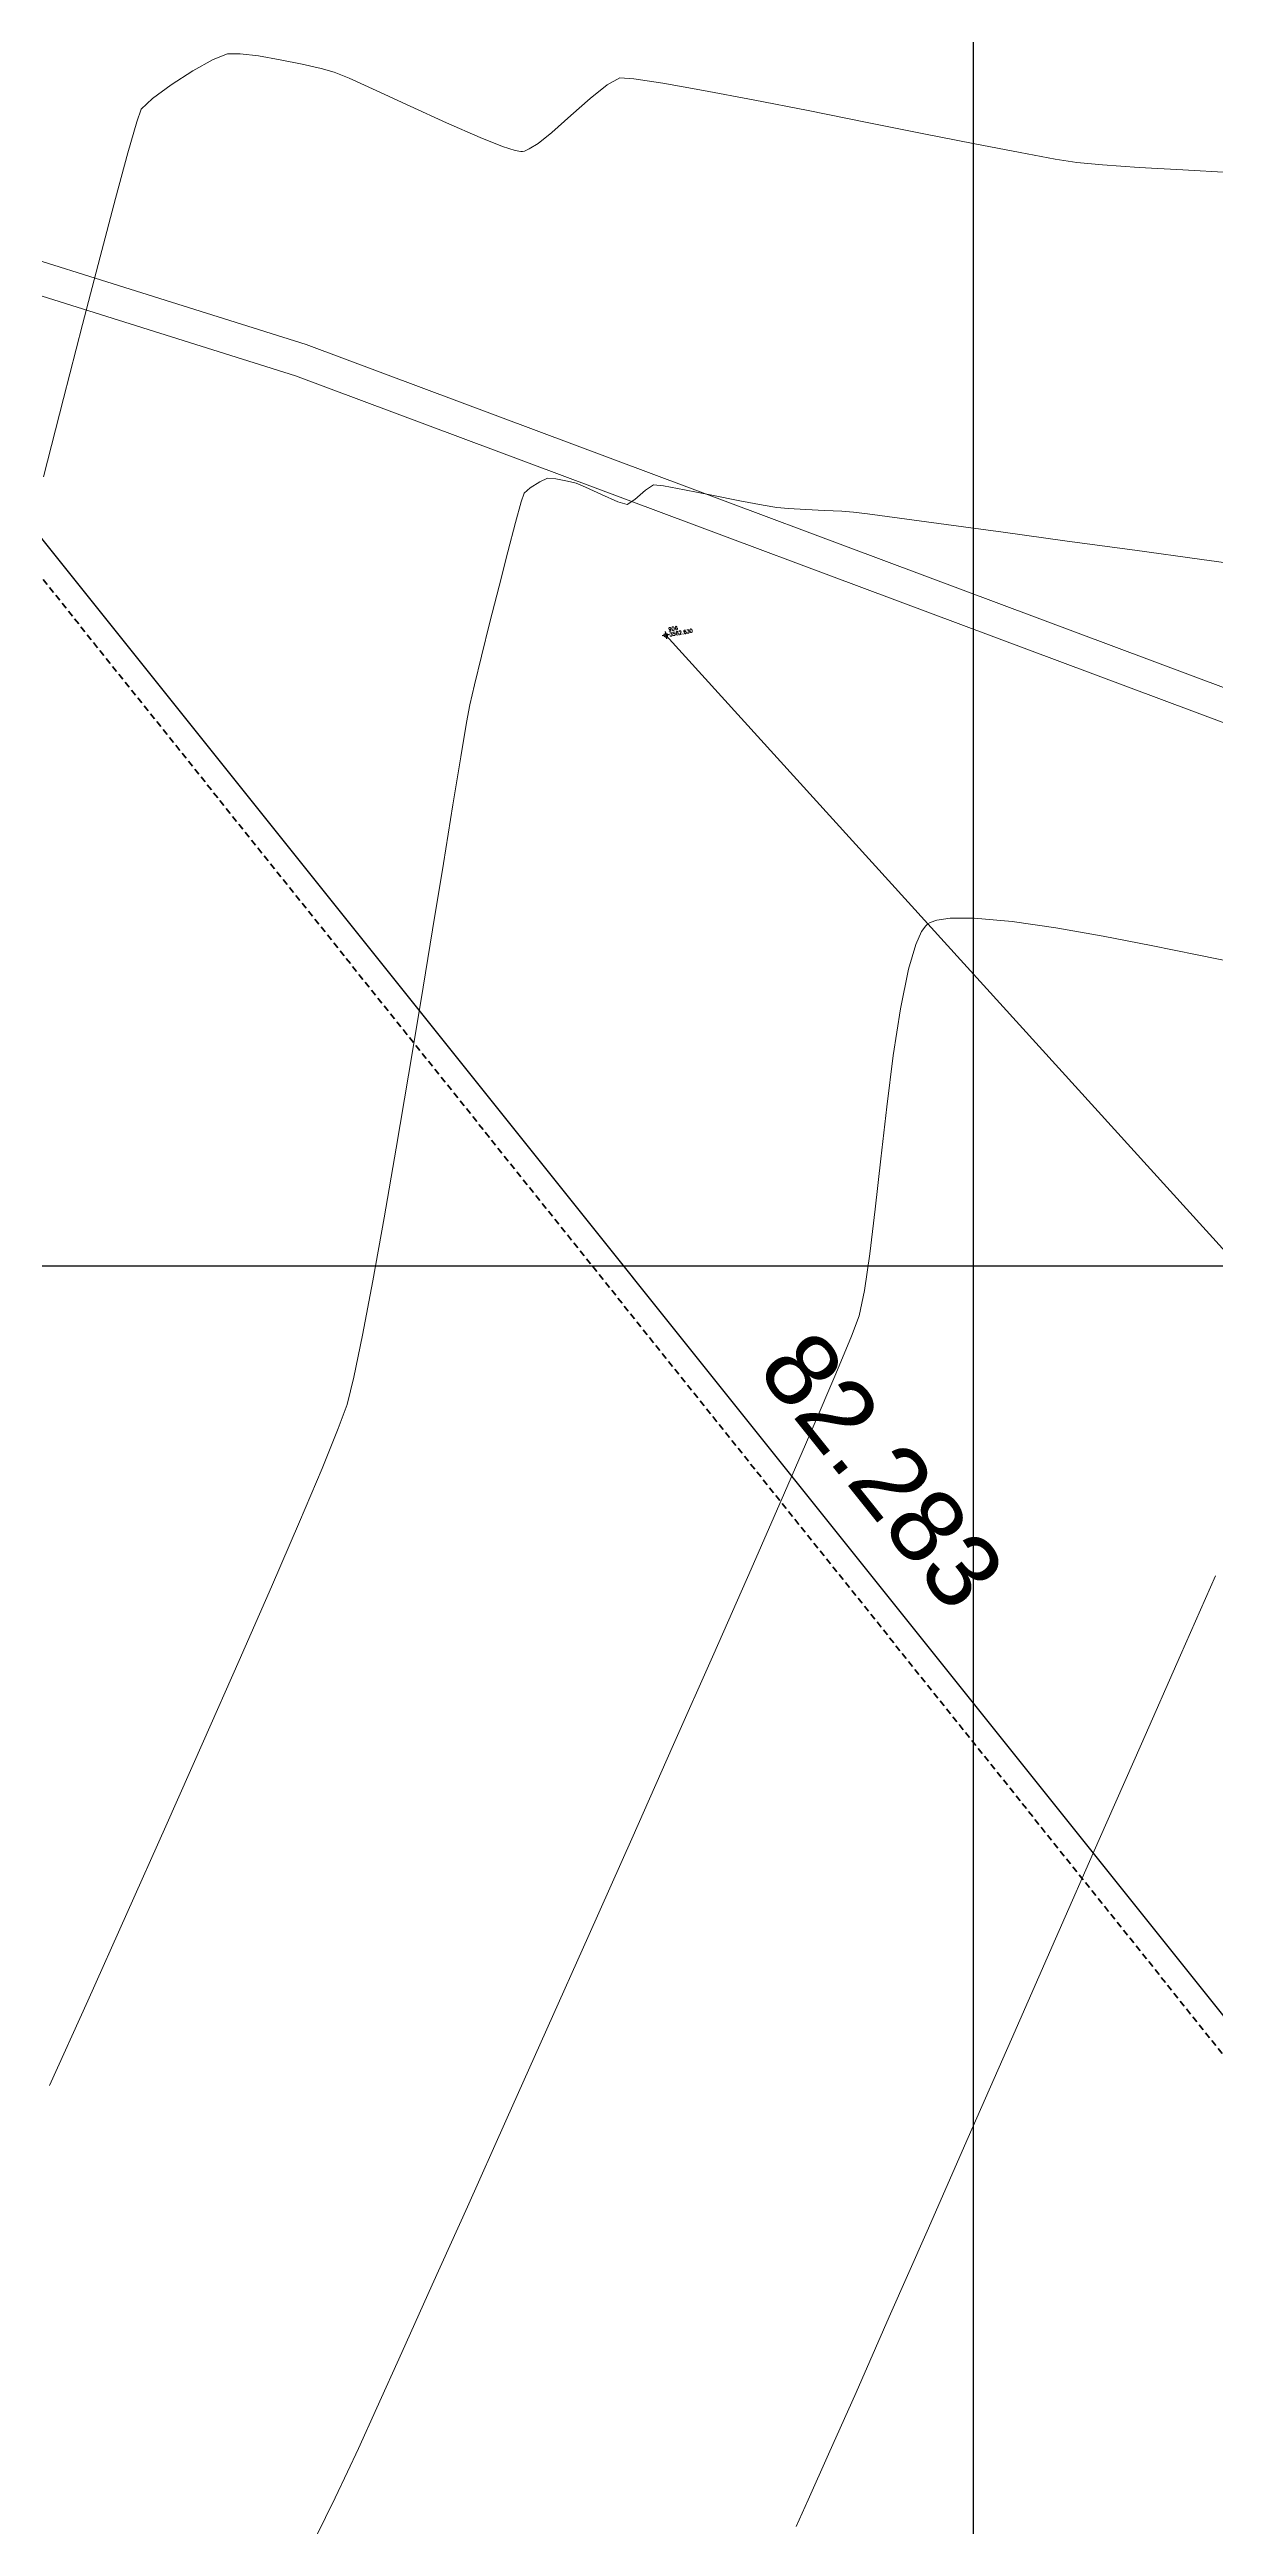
# Model space of a CAD drawing. Header units: millimetres. Extents: x 736950 to 740938, y 8500595 to 8502163.
# Drawn here: x 738174.9 to 738206.6, y 8501265.7 to 8501333.1 of the extents above; entities that cross this region are included whole.
import ezdxf

# ---------------------------------------------------------------- set-up
doc = ezdxf.new("R2010")
doc.units = ezdxf.units.MM
doc.linetypes.add('DASHED', pattern=[0.75, 0.5, -0.25])
for name, color, linetype, lineweight in [('CAMINO ACTUAL', 1, 'Continuous', 13), ('CONT-MNR', 96, 'Continuous', 15), ('COTAS', 40, 'Continuous', 5), ('otros', 4, 'Continuous', 5), ('PERIMETRO', 7, 'Continuous', 35), ('pista', 251, 'Continuous', 5)]:
    doc.layers.add(name, color=color, linetype=linetype, lineweight=lineweight)
doc.layers.add('Cuadricula Coordenadas', color=5, linetype='Continuous')
doc.styles.add('5mm', font='arial.ttf', dxfattribs={"height": 3})
doc.styles.add('COTAS', font='arial.ttf')
doc.dimstyles.new('Copy of GenDist', dxfattribs={"dimtxt": 2, "dimasz": 2, "dimexe": 0.18, "dimexo": 0.0625, "dimgap": 1, "dimtad": 2, "dimdec": 3, "dimzin": 1, "dimdsep": 46, "dimtxsty": 'COTAS', "dimcen": 0.09, "dimadec": 3, "dimazin": 0, "dimtfac": 1, "dimtdec": 3, "dimtofl": 0, "dimtmove": 0, "dimatfit": 3, "dimfxl": 1, "dimtolj": 1, "dimtzin": 0, "dimarcsym": 0})

# ---------------------------------------------------------------- blocks, each defined once
blk = doc.blocks.new('*D158')
at = {"layer": 'COTAS', "color": 0, "lineweight": -2, "transparency": 16777216}
for p, q in [((738169.779740694, 8501324.935688619), (738170.3857640382, 8501325.420165705)), ((738171.4940221184, 8501323.745601872), (738220.3758375659, 8501262.600251298)), ((738221.1592623712, 8501260.66600394), (738221.7652857155, 8501261.150481027))]:
    blk.add_line(p, q, dxfattribs=at)
at = {"layer": 'COTAS', "color": 0, "transparency": 16777216}
for points in [[(738171.7543832934, 8501323.953744058), (738171.2336609433, 8501323.537459686), (738170.2451690035, 8501325.307768924)], [(738220.6361987409, 8501262.808393484), (738220.1154763908, 8501262.392109113), (738221.6246906808, 8501261.038084246)]]:
    blk.add_solid(points, dxfattribs=at)
at = {"layer": 'Defpoints', "color": 0, "transparency": 16777216}
for p in [(738169.7309229737, 8501324.89666196), (738221.6246906808, 8501261.038084246), (738221.110444651, 8501260.62697728)]:
    blk.add_point(p, dxfattribs=at)
at = {"layer": 'COTAS', "color": 0, "transparency": 16777216, "insert": (738197.5141464667, 8501294.435409749), "char_height": 2, "attachment_point": 5, "rotation": 308.6401106595746, "style": 'COTAS'}
blk.add_mtext('\\A1;82.283', dxfattribs=at)

msp = doc.modelspace()

# ---------------------------------------------------------------- hatches: boundary and pattern name
at = {"layer": 'pista'}
h = msp.add_hatch(dxfattribs=at)
h.set_pattern_fill('HONEY', color=256, scale=3, angle=9.94991650582834, style=0)
h.set_pattern_definition([(9.94991650582834, (1479841.21072825, -18.49207214638591), (0.4979252195647159, 0.4170677100899267), [0.375, -0.75]), (129.9499165058283, (1479841.21072825, -18.49207214638591), (-0.6101538418184378, 0.222682034283025), [0.3749999999999999, -0.7499999999999998]), (69.94991650582834, (1479841.21072825, -18.49207214638591), (-0.112228622253722, 0.6397497443729518), [-0.75, 0.375])])
h.paths.add_polyline_path([(737744.7999806425, 8501250.923935566), (737743.4751223363, 8501250.754223157), (737756.465848178, 8501242.026572531), (737763.5739612179, 8501242.006896213), (737770.002546867, 8501243.455222024), (737769.8468594846, 8501244.342704736), (737763.4750639071, 8501242.907173423), (737756.7405500773, 8501242.925815564)])
h.paths.add_polyline_path([(737794.2809870465, 8501256.017245878), (737809.7820272583, 8501263.709828075), (737823.391616501, 8501273.483615467), (737837.0791595323, 8501280.557800073), (737851.5530432165, 8501285.77819753), (737870.8510758049, 8501293.050216693, -0.9976846880626209), (737871.0089264096, 8501292.63424804), (737865.2748787645, 8501289.581801567, 0.7845063948290762), (737866.1540430214, 8501286.121818589), (737883.2588851704, 8501291.348365877), (737897.4188924351, 8501296.516943583), (737903.2981396064, 8501301.44146652, -0.5512150924587264), (737904.1219025984, 8501301.177325813), (737906.855912117, 8501297.98174819, 0.5618964424650519), (737910.2738656431, 8501298.536066804), (737914.22079628, 8501308.558674501), (737925.6412323939, 8501300.72656757, 0.340189525830376), (737928.7023693406, 8501300.894137181), (737936.9171069289, 8501306.117412793, -0.358727273887905), (737938.1716059428, 8501305.962964654), (737943.1732157968, 8501301.051021611, 0.3417074120720416), (737946.0555081918, 8501300.709858142), (737955.8779356404, 8501307.072689936), (737971.8320576148, 8501314.464803053), (737988.5677626224, 8501323.411181662), (738023.1375471824, 8501336.282937778), (738044.4246208373, 8501357.728329657), (738061.4456776979, 8501362.208386911), (738078.9085143938, 8501363.070318012), (738112.0997810266, 8501372.051506756), (738118.6561313582, 8501373.365123207), (738128.3493353954, 8501376.976906104), (738155.2251721952, 8501366.826195797), (738176.6167526407, 8501363.543890122), (738193.8053773039, 8501353.328603027), (738204.7313956148, 8501340.877429372), (738207.705198212, 8501335.751671141), (738214.35685511, 8501331.742925933), (738229.9282901662, 8501313.374534177), (738233.5603594936, 8501308.186787868), (738234.53883727, 8501308.358438132), (738230.6417003467, 8501313.924784988), (738214.9478837823, 8501332.43754055), (738208.3676942562, 8501336.403214611), (738205.4657963786, 8501341.405035153), (738194.387784551, 8501354.029418997), (738176.9261677533, 8501364.406946706), (738155.4549153853, 8501367.70147717), (738128.3514754312, 8501377.93815071), (738118.4090486554, 8501374.233504975), (738111.8936108743, 8501372.928085677), (738078.7671659255, 8501363.964436961), (738061.3074614278, 8501363.102660457), (738043.958527311, 8501358.536303693), (738022.6381405202, 8501337.057350922), (737988.196920163, 8501324.233464561), (737971.4304040315, 8501315.270615296), (737955.4419368334, 8501307.862588815), (737945.5806043665, 8501301.47455489, -0.3391433520832071), (737943.8038299843, 8501301.693147572), (737938.8116631231, 8501306.59581691, 0.3560082385246841), (737936.4342009705, 8501306.876887502), (737928.158540546, 8501301.61487459, -0.3502196171718997), (737926.1502499409, 8501301.468794718), (737914.5128481541, 8501309.44969617, 0.4302069892023044), (737913.4330382891, 8501309.014522241), (737909.4507249827, 8501298.90206584, -0.5704007069138802), (737907.5397775185, 8501298.566836312), (737904.9064502402, 8501301.644734057, 0.4931454261128044), (737902.7202336333, 8501302.131411942), (737896.9620044216, 8501297.308254998), (737882.9728831241, 8501292.20205278), (737866.0373022418, 8501287.027224885, -0.7384715771871906), (737865.6977918843, 8501288.787355538), (737871.5108758068, 8501291.881875956, 0.9119586051647783), (737870.5337161538, 8501293.892406015), (737851.2416702455, 8501286.62264278), (737836.7183275839, 8501281.384406622), (737822.9200107896, 8501274.252970394), (737809.3164408724, 8501264.483505804), (737793.8201376351, 8501256.79327439), (737778.9884914039, 8501246.402265295), (737769.846859484, 8501244.34270474), (737770.0025468671, 8501243.455222024), (737779.3594973255, 8501245.563292695)])
h.paths.add_polyline_path([(738260.5182952256, 8501271.251537092), (738234.538837269, 8501308.358438132), (738233.56035949, 8501308.186787868), (738259.6897886079, 8501270.86568047), (738269.3749442189, 8501234.589470252), (738274.5057655985, 8501215.583008338), (738279.7983711922, 8501189.602392923), (738280.7089290785, 8501189.641305126), (738275.382018582, 8501215.790318219), (738270.2441657205, 8501234.822827347)])

# ---------------------------------------------------------------- linework, layer by layer
at = {"linetype": 'Continuous', "extrusion": (-0.172787269436437, 0.9849591664230046, 0), "elevation": 8245900.137062789}
msp.add_lwpolyline([(-2196008.094162655, 0), (-2196007.894162655, 0)], dxfattribs=at)
at = {"linetype": 'Continuous', "extrusion": (0.9849591664230046, 0.172787269436437, 0), "elevation": 2196007.994162655}
msp.add_lwpolyline([(8245900.237062788, 0), (8245900.037062788, 0)], dxfattribs=at)
at = {"linetype": 'Continuous'}
msp.add_circle((738191.6346600818, 8501317.150380656), 0.05, dxfattribs=at)
at = {"layer": 'CAMINO ACTUAL'}
for points in [[(738093.8761718919, 8501235.46064126), (738093.9013649912, 8501263.021458106), (738108.246504098, 8501293.376162551), (738130.6927590324, 8501322.971834073), (738156.0281694944, 8501333.182252103), (738181.8628178234, 8501325.055443931), (738207.9830106231, 8501315.289604774), (738229.969835605, 8501314.273574755)], [(738094.776171516, 8501235.459818577), (738094.8011804053, 8501262.819112971), (738109.0201933249, 8501292.906930974), (738131.2596733273, 8501322.229967128), (738156.0656004942, 8501332.226998217), (738181.5699871156, 8501324.204080507), (738207.8002450941, 8501314.397090089), (738229.9282901693, 8501313.374534167)]]:
    msp.add_lwpolyline(points, dxfattribs=at)
at = {"layer": 'CONT-MNR', "extrusion": (0.4839056788074181, -0.875120159759751, 0), "elevation": -7082478.551044208}
msp.add_lwpolyline([(4759838.209226535, 3564.00000000001), (4759838.839932143, 3564.00000000001)], dxfattribs=at)
at = {"layer": 'CONT-MNR'}
for points, elevation in [([(738179.3351500577, 8501332.805936087), (738179.7270158652, 8501332.961557033)], 3564), ([(738179.7270158652, 8501332.961557033), (738180.0638823896, 8501332.96701136)], 3564), ([(738180.0638823896, 8501332.96701136), (738180.5677470762, 8501332.906851403)], 3564), ([(738182.2650016751, 8501332.562068377), (738182.6205305762, 8501332.468833834)], 3564), ([(738182.6205305762, 8501332.468833834), (738183.0343009245, 8501332.3001653)], 3564), ([(738183.0343009245, 8501332.3001653), (738183.7651228894, 8501331.96600633)], 3564), ([(738190.0458082512, 8501332.119562201), (738190.3885969437, 8501332.306170655)], 3564), ([(738190.7652346212, 8501332.28419695), (738191.5515801234, 8501332.164213337)], 3564), ([(738177.3800925929, 8501331.459881775), (738177.684360172, 8501331.750482876)], 3564), ([(738184.686394888, 8501331.537649203), (738185.6715153375, 8501331.086386206)], 3564), ([(738189.5824032179, 8501331.747144768), (738190.0458082512, 8501332.119562201)], 3564), ([(738188.1629890421, 8501330.52821472), (738188.5380105055, 8501330.826622875)], 3564), ([(738195.5046686404, 8501331.418048702), (738197.0656505032, 8501331.107871115)], 3564), ([(738187.2015179913, 8501330.443954978), (738187.5387222253, 8501330.336512074)], 3564), ([(738187.5387222253, 8501330.336512074), (738187.6918936832, 8501330.307830485)], 3564), ([(738187.7439515645, 8501330.308084808), (738187.7981692553, 8501330.320090167)], 3564), ([(738187.7981692553, 8501330.320090167), (738187.926816502, 8501330.376010876)], 3564), ([(738203.5044765697, 8501329.939781917), (738204.5018330968, 8501329.872127643)], 3564), ([(738175.2622121843, 8501323.585797817), (738175.7815617061, 8501325.60512655)], 3564), ([(738188.4187269086, 8501321.420552464), (738188.6457857073, 8501321.40577795)], 3563), ([(738188.6457857073, 8501321.40577795), (738188.9650639765, 8501321.344900863)], 3563), ([(738187.9544559888, 8501321.15940077), (738188.2162990074, 8501321.326773461)], 3563), ([(738191.0804009178, 8501321.0925725), (738191.2981320744, 8501321.243550299)], 3563), ([(738191.2981320744, 8501321.243550299), (738191.5701337063, 8501321.21221902)], 3563), ([(738191.5701337063, 8501321.21221902), (738192.1486733012, 8501321.107188407)], 3563), ([(738194.2853268058, 8501320.685812078), (738194.6518251951, 8501320.621895643)], 3563), ([(738194.6518251951, 8501320.621895643), (738194.9751350277, 8501320.595397169)], 3563), ([(738194.9751350277, 8501320.595397169), (738195.4401199679, 8501320.569731528)], 3563), ([(738196.7417607353, 8501320.499255322), (738197.1213346515, 8501320.45069093)], 3563), ([(738202.549086508, 8501319.712684976), (738204.3839058878, 8501319.461716004)], 3563), ([(738186.0651088262, 8501313.84144665), (738186.2217697125, 8501314.774266057)], 3563), ([(738186.2217697125, 8501314.774266057), (738186.3105678214, 8501315.260913197)], 3563), ([(738198.6998529022, 8501309.245878667), (738198.7582907028, 8501309.298051318)], 3562), ([(738198.7582907028, 8501309.298051318), (738198.8250540559, 8501309.338209743)], 3562), ([(738198.8250540559, 8501309.338209743), (738199.0024247051, 8501309.400706753)], 3562), ([(738199.0024247051, 8501309.400706753), (738199.3693088572, 8501309.452957576)], 3562), ([(738199.3693088572, 8501309.452957576), (738200.0221116318, 8501309.453722285)], 3562), ([(738184.9772799185, 8501307.193679592), (738185.2966707083, 8501309.138571445)], 3563), ([(738198.2338868617, 8501308.073366586), (738198.4283648068, 8501308.737114651)], 3562), ([(738204.826545214, 8501308.716255551), (738206.0750981338, 8501308.46188893)], 3562), ([(738184.6443869546, 8501305.188923782), (738184.9772799185, 8501307.193679592)], 3563), ([(738197.4820266432, 8501302.906904686), (738197.6439595054, 8501304.325948136)], 3562), ([(738183.9815829876, 8501301.308866944), (738184.3088639375, 8501303.20156568)], 3563), ([(738183.1579137496, 8501296.971343577), (738183.3952357731, 8501298.11649423)], 3563), ([(738182.9723222763, 8501296.22989894), (738183.1579137496, 8501296.971343577)], 3563), ([(738195.6402630701, 8501295.622096572), (738196.2558789275, 8501297.063556612)], 3562), ([(738182.7345453068, 8501295.575986266), (738182.9723222763, 8501296.22989894)], 3563), ([(738181.6788838854, 8501293.035515217), (738182.2938929191, 8501294.490539314)], 3563), ([(738180.9180369772, 8501291.272871101), (738181.6788838854, 8501293.035515217)], 3563), ([(738179.0729046256, 8501287.072551334), (738180.0398709667, 8501289.264564099)], 3563), ([(738204.5614286676, 8501286.998510206), (738205.6247366713, 8501289.412803102)], 3561), ([(738190.7093417147, 8501284.414850859), (738191.8480081308, 8501286.98057677)], 3562), ([(738189.5511723054, 8501281.81241614), (738190.7093417147, 8501284.414850859)], 3562), ([(738201.0338066105, 8501278.97197459), (738202.2320686877, 8501281.699837577)], 3561), ([(738199.8583497417, 8501276.296104988), (738201.0338066105, 8501278.97197459)], 3561), ([(738185.2908455153, 8501272.289885018), (738186.243336507, 8501274.412007056)], 3562), ([(738196.8077598835, 8501269.363040214), (738197.7114314281, 8501271.413379427)], 3561), ([(738183.78125918, 8501268.938951163), (738184.4606967266, 8501270.444628123)], 3562), ([(738182.6483498883, 8501266.491766121), (738182.98799397, 8501267.197196206)], 3562), ([(738182.1226165053, 8501265.426474191), (738182.6483498883, 8501266.491766121)], 3562)]:
    msp.add_lwpolyline(points, dxfattribs=dict(at, elevation=elevation))
at = {"layer": 'CONT-MNR', "extrusion": (0.1719272953302115, 0.9851096411671335, 0), "elevation": 8501658.397788817}
msp.add_lwpolyline([(734422.3791668137, 3564.000000000013), (734421.7810303423, 3564.000000000013)], dxfattribs=at)
at = {"layer": 'CONT-MNR', "extrusion": (-0.2024343456536271, -0.9792958366600912, 0), "elevation": -8474753.04052066}
msp.add_lwpolyline([(-998064.0096359922, 3564.000000000013), (-998063.4041371644, 3564.000000000013)], dxfattribs=at)
at = {"layer": 'CONT-MNR', "extrusion": (0.5914184722793212, -0.8063647999800053, 0), "elevation": -6418602.758186818}
msp.add_lwpolyline([(5623085.137009067, 3564.00000000001), (5623085.767175562, 3564.00000000001)], dxfattribs=at)
at = {"layer": 'CONT-MNR', "extrusion": (-0.5385571558871269, 0.8425889803710755, 0), "elevation": 6765577.617568895}
msp.add_lwpolyline([(-5200434.060063308, 3564.000000000006), (-5200434.761119966, 3564.000000000006)], dxfattribs=at)
at = {"layer": 'CONT-MNR', "extrusion": (0.225780254664682, 0.9741782570985412, 0), "elevation": 8448480.318111882}
msp.add_lwpolyline([(1200312.447227009, 3564.000000000003), (1200311.918512567, 3564.000000000003)], dxfattribs=at)
at = {"layer": 'CONT-MNR', "extrusion": (-0.05824272180167153, -0.9983024518436951, 0), "elevation": -8529895.10262791}
msp.add_lwpolyline([(241796.5424119189, 3564.000000000013), (241796.9196900444, 3564.000000000013)], dxfattribs=at)
at = {"layer": 'CONT-MNR', "extrusion": (-0.1754983510730367, -0.9844797249159808, 0), "elevation": -8498940.550522482}
msp.add_lwpolyline([(-765235.1611087089, 3564.000000000002), (-765234.0339815515, 3564.000000000002)], dxfattribs=at)
at = {"layer": 'CONT-MNR', "extrusion": (0.9432999080652066, -0.3319416868128694, 0), "elevation": -2125623.650171315}
msp.add_lwpolyline([(8264336.65891311, 3564.00000000001), (8264337.029253376, 3564.00000000001)], dxfattribs=at)
at = {"layer": 'CONT-MNR', "extrusion": (-0.4216162607422623, -0.9067743537825232, 0), "elevation": -8020020.078557853}
msp.add_lwpolyline([(-2914933.688244196, 3564), (-2914932.672256046, 3564)], dxfattribs=at)
at = {"layer": 'CONT-MNR', "extrusion": (0.6627165350116512, -0.7488703454017598, 0), "elevation": -5877184.799627292}
msp.add_lwpolyline([(6186780.707673743, 3564), (6186781.405998606, 3564)], dxfattribs=at)
at = {"layer": 'CONT-MNR', "extrusion": (0.1863889648526558, 0.9824760321662588, 0), "elevation": 8489945.864466658}
msp.add_lwpolyline([(859297.8683231658, 3564.000000000013), (859296.4978035545, 3564.000000000013)], dxfattribs=at)
at = {"layer": 'CONT-MNR', "extrusion": (0.1920267789459515, 0.9813896861938395, 0), "elevation": 8484872.277582549}
msp.add_lwpolyline([(908027.3596225024, 3564.000000000003), (908025.8342834502, 3564.000000000003)], dxfattribs=at)
at = {"layer": 'CONT-MNR', "extrusion": (0.9611307694407755, -0.2760935421812378, 0), "elevation": -1637677.744405455}
msp.add_lwpolyline([(8374696.014430177, 3564.000000000003), (8374696.885231229, 3564.000000000003)], dxfattribs=at)
at = {"layer": 'CONT-MNR', "extrusion": (-0.400269118282221, -0.9163976391008292, 0), "elevation": -8086072.664644824}
msp.add_lwpolyline([(-2726348.69157833, 3564.00000000001), (-2726347.685064039, 3564.00000000001)], dxfattribs=at)
at = {"layer": 'CONT-MNR', "extrusion": (-0.6597055587137055, 0.7515241684751313, 0), "elevation": 5901968.498505485}
msp.add_lwpolyline([(-6163141.729993511, 3564.000000000001), (-6163142.423834047, 3564.000000000001)], dxfattribs=at)
at = {"layer": 'CONT-MNR', "extrusion": (-0.1958380323404562, -0.9806362552389233, 0), "elevation": -8481280.562985403}
msp.add_lwpolyline([(-940981.1503523202, 3564.000000000013), (-940979.5813789002, 3564.000000000013)], dxfattribs=at)
at = {"layer": 'CONT-MNR', "extrusion": (-0.1949356692759814, -0.9808160300708412, 0), "elevation": -8482142.765146436}
msp.add_lwpolyline([(-933175.584935549, 3564.000000000003), (-933174.1271870658, 3564.000000000003)], dxfattribs=at)
at = {"layer": 'CONT-MNR', "extrusion": (0.9650553208356691, -0.2620462320407674, 0), "elevation": -1515359.907805099}
msp.add_lwpolyline([(8397689.227581535, 3564), (8397690.520521132, 3564)], dxfattribs=at)
at = {"layer": 'CONT-MNR', "extrusion": (-0.3667672378197088, -0.9303127394925328, 0), "elevation": -8179638.89554164}
msp.add_lwpolyline([(-2431265.180171124, 3564), (-2431264.527019437, 3564)], dxfattribs=at)
at = {"layer": 'CONT-MNR', "extrusion": (0.00488533942367933, -0.9999880666581554, 0), "elevation": -8497622.56111651}
msp.add_lwpolyline([(779710.7669541751, 3564), (779710.8190126775, 3564)], dxfattribs=at)
at = {"layer": 'CONT-MNR', "extrusion": (0.5417107967649063, -0.840564936616042, 0), "elevation": -6746035.858665612}
msp.add_lwpolyline([(5225757.339465795, 3564.000000000009), (5225757.620434617, 3564.000000000009)], dxfattribs=at)
at = {"layer": 'CONT-MNR', "extrusion": (-0.191507640467322, -0.9814911225490728, 0), "elevation": -8485351.378449852}
msp.add_lwpolyline([(-903532.9679743764, 3564.00000000001), (-903531.7101388024, 3564.00000000001)], dxfattribs=at)
at = {"layer": 'CONT-MNR', "extrusion": (0.1830411425613184, 0.9831052538410358, 0), "elevation": 8492823.662176298}
msp.add_lwpolyline([(830363.661395196, 3564.000000000013), (830362.6921130978, 3564.000000000013)], dxfattribs=at)
at = {"layer": 'CONT-MNR', "extrusion": (-0.1583084046296688, -0.9873897148662271, 0), "elevation": -8510989.51755945}
msp.add_lwpolyline([(-616938.7240787947, 3564), (-616938.1317709192, 3564)], dxfattribs=at)
at = {"layer": 'CONT-MNR', "extrusion": (-0.09211728687526921, -0.9957481636732952, 0), "elevation": -8533184.980312854}
msp.add_lwpolyline([(-48055.36601686093, 3564.00000000001), (-48054.66488447064, 3564.00000000001)], dxfattribs=at)
at = {"layer": 'CONT-MNR', "extrusion": (-0.05732920457389637, -0.9983553286795862, 0), "elevation": -8529668.65560455}
msp.add_lwpolyline([(249615.91867095, 3564.000000000013), (249617.1060329071, 3564.000000000013)], dxfattribs=at)
at = {"layer": 'CONT-MNR', "extrusion": (-0.05208373931716878, -0.9986427209461556, 0), "elevation": -8528239.639761042}
msp.add_lwpolyline([(294422.6907617222, 3564.000000000004), (294423.9547864757, 3564.000000000004)], dxfattribs=at)
at = {"layer": 'CONT-MNR', "extrusion": (0.9667968573696808, -0.2555461535224295, 0), "elevation": -1458815.039973825}
msp.add_lwpolyline([(8407694.76022218, 3564), (8407696.396300731, 3564)], dxfattribs=at)
at = {"layer": 'CONT-MNR', "extrusion": (0.9678035941359628, -0.2517065815140964, 0), "elevation": -1425430.431905121}
msp.add_lwpolyline([(8413417.17809497, 3564.000000000004), (8413419.078217858, 3564.000000000004)], dxfattribs=at)
at = {"layer": 'CONT-MNR', "extrusion": (0.9689938492791815, -0.2470848438474424, 0), "elevation": -1385260.92191978}
msp.add_lwpolyline([(8420119.99393204, 3564.00000000001), (8420122.184765866, 3564.00000000001)], dxfattribs=at)
at = {"layer": 'CONT-MNR', "extrusion": (0.4203538210745435, -0.9073602730492618, 0), "elevation": -7403461.002947201}
msp.add_lwpolyline([(4243365.565394551, 3563.000000000013), (4243365.78848995, 3563.000000000013)], dxfattribs=at)
at = {"layer": 'CONT-MNR', "extrusion": (0.2372390078387898, 0.9714513128096883, 0), "elevation": 8433746.998790305}
msp.add_lwpolyline([(1299730.401969984, 3563.000000000013), (1299730.159937139, 3563.000000000013)], dxfattribs=at)
at = {"layer": 'CONT-MNR', "extrusion": (0.9642246686986027, -0.2650863788901078, 0), "elevation": -1541805.541796988}
msp.add_lwpolyline([(8392866.136917263, 3563.000000000004), (8392866.720555764, 3563.000000000004)], dxfattribs=at)
at = {"layer": 'CONT-MNR', "extrusion": (0.9520516812926212, -0.3059372421721377, 0), "elevation": -1898077.784435555}
msp.add_lwpolyline([(8319535.854959725, 3563), (8319536.100643295, 3563)], dxfattribs=at)
at = {"layer": 'CONT-MNR', "extrusion": (0.6483675746679318, -0.7613274513106854, 0), "elevation": -5993672.037380482}
msp.add_lwpolyline([(6073983.5128191, 3563), (6073983.735548077, 3563)], dxfattribs=at)
at = {"layer": 'CONT-MNR', "extrusion": (-0.3982111664941492, -0.9172937734877356, 0), "elevation": -8092164.265925169}
msp.add_lwpolyline([(-2708184.709641924, 3563.000000000013), (-2708184.433152557, 3563.000000000013)], dxfattribs=at)
at = {"layer": 'CONT-MNR', "extrusion": (0.4206195445929768, 0.9072371237479189, 0), "elevation": 8023211.084908093}
msp.add_lwpolyline([(2906108.965213446, 3563.000000000004), (2906108.483177483, 3563.000000000004)], dxfattribs=at)
at = {"layer": 'CONT-MNR', "extrusion": (-0.40203017187076, -0.9156264199473316, 0), "elevation": -8080808.697624519}
msp.add_lwpolyline([(-2741881.365300851, 3563.00000000001), (-2741880.887186764, 3563.00000000001)], dxfattribs=at)
at = {"layer": 'CONT-MNR', "extrusion": (-0.2941992640610429, -0.9557441043636843, 0), "elevation": -8342262.268593372}
msp.add_lwpolyline([(-1795561.262983706, 3563.00000000001), (-1795560.996195891, 3563.00000000001)], dxfattribs=at)
at = {"layer": 'CONT-MNR', "extrusion": (0.5467659540925962, -0.8372854898093083, 0), "elevation": -6714414.990708801}
msp.add_lwpolyline([(5266308.99032723, 3563.000000000004), (5266309.246457164, 3563.000000000004)], dxfattribs=at)
at = {"layer": 'CONT-MNR', "extrusion": (-0.6612172335283, 0.7501944881730217, 0), "elevation": 5889539.561838982}
msp.add_lwpolyline([(-6175006.517916308, 3563.000000000009), (-6175006.893901836, 3563.000000000009)], dxfattribs=at)
at = {"layer": 'CONT-MNR', "extrusion": (-0.1921518742917601, -0.9813652007311874, 0), "elevation": -8484745.699791271}
msp.add_lwpolyline([(-909108.698541394, 3563), (-909107.9432076487, 3563)], dxfattribs=at)
at = {"layer": 'CONT-MNR', "extrusion": (-0.1956500742829756, -0.9806737726854258, 0), "elevation": -8481449.994413158}
msp.add_lwpolyline([(-939357.6713896907, 3563), (-939356.8962515922, 3563)], dxfattribs=at)
at = {"layer": 'CONT-MNR', "extrusion": (0.192452104565162, 0.9813063677814591, 0), "elevation": 8484467.167328766}
msp.add_lwpolyline([(911702.9520555666, 3563.000000000013), (911702.3047168043, 3563.000000000013)], dxfattribs=at)
at = {"layer": 'CONT-MNR', "extrusion": (0.966934503942181, -0.255024832293031, 0), "elevation": -1454268.745630673}
msp.add_lwpolyline([(8408475.181818841, 3563.00000000001), (8408476.00557974, 3563.00000000001)], dxfattribs=at)
at = {"layer": 'CONT-MNR', "extrusion": (-0.04811773250129531, -0.9988416710464848, 0), "elevation": -8526993.534693867}
msp.add_lwpolyline([(328276.097886223, 3563.000000000006), (328276.610803928, 3563.000000000006)], dxfattribs=at)
at = {"layer": 'CONT-MNR', "extrusion": (-0.05052973420411855, -0.9987225570503858, 0), "elevation": -8527761.438325936}
msp.add_lwpolyline([(307683.4817032192, 3563), (307683.9476241531, 3563)], dxfattribs=at)
at = {"layer": 'CONT-MNR', "extrusion": (-0.06852219393452198, -0.9976495922609301, 0), "elevation": -8531921.79006233}
msp.add_lwpolyline([(153932.221721695, 3563.000000000012), (153932.5464764447, 3563.000000000012)], dxfattribs=at)
at = {"layer": 'CONT-MNR', "extrusion": (-0.1330337131005934, -0.9911115129886593, 0), "elevation": -8523961.678337049}
msp.add_lwpolyline([(-399326.5600035661, 3563.00000000001), (-399325.6817814383, 3563.00000000001)], dxfattribs=at)
at = {"layer": 'CONT-MNR', "extrusion": (-0.1344993627309218, -0.9909136801078972, 0), "elevation": -8523361.777258823}
msp.add_lwpolyline([(-411931.6786213414, 3563), (-411930.4056934293, 3563)], dxfattribs=at)
at = {"layer": 'CONT-MNR', "extrusion": (-0.1351110307760463, -0.9908304644905881, 0), "elevation": -8523105.86754763}
msp.add_lwpolyline([(-417191.8212848394, 3563.000000000013), (-417190.2545074454, 3563.000000000013)], dxfattribs=at)
at = {"layer": 'CONT-MNR', "extrusion": (0.9682980017782445, -0.2497978777977483, 0), "elevation": -1408826.219015613}
msp.add_lwpolyline([(8416207.274978938, 3563.000000000002), (8416208.24079322, 3563.000000000002)], dxfattribs=at)
at = {"layer": 'CONT-MNR', "extrusion": (-0.135401771818856, -0.990790775183295, 0), "elevation": -8522983.081319684}
msp.add_lwpolyline([(-419691.2358138604, 3563), (-419689.4760444077, 3563)], dxfattribs=at)
at = {"layer": 'CONT-MNR', "extrusion": (0.1355093297411095, 0.9907760703373469, 0), "elevation": 8522937.470236437}
msp.add_lwpolyline([(420612.8635801072, 3563.000000000013), (420611.020399849, 3563.000000000013)], dxfattribs=at)
at = {"layer": 'CONT-MNR', "extrusion": (-0.1353677275702031, -0.9907954270849656, 0), "elevation": -8522997.496524923}
msp.add_lwpolyline([(-419392.9258725696, 3563.000000000013), (-419391.1922736522, 3563.000000000013)], dxfattribs=at)
at = {"layer": 'CONT-MNR', "extrusion": (0.9693080687430427, -0.2458492787657368, 0), "elevation": -1374512.302661309}
msp.add_lwpolyline([(8421878.36128646, 3563), (8421879.3710565, 3563)], dxfattribs=at)
at = {"layer": 'CONT-MNR', "extrusion": (0.9703291542855018, -0.2417877836938479, 0), "elevation": -1339230.491572987}
msp.add_lwpolyline([(8427559.835786518, 3563.000000000003), (8427560.791410144, 3563.000000000003)], dxfattribs=at)
at = {"layer": 'CONT-MNR', "extrusion": (0.9717286362561792, -0.236100524098754, 0), "elevation": -1289848.218407468}
msp.add_lwpolyline([(8435258.212723251, 3563.00000000001), (8435259.016105669, 3563.00000000001)], dxfattribs=at)
at = {"layer": 'CONT-MNR', "extrusion": (0.9744964040555121, -0.2244031160275551, 0), "elevation": -1188361.729710182}
msp.add_lwpolyline([(8450152.45980247, 3563.00000000001), (8450153.012887057, 3563.00000000001)], dxfattribs=at)
at = {"layer": 'CONT-MNR', "extrusion": (0.9867970073364235, -0.1619619285877973, 0), "elevation": -648449.3853839956}
msp.add_lwpolyline([(8508627.776782243, 3563.00000000001), (8508629.095928937, 3563.00000000001)], dxfattribs=at)
at = {"layer": 'CONT-MNR', "extrusion": (0.9869696386847822, -0.1609065949998037, 0), "elevation": -639350.2306999258}
msp.add_lwpolyline([(8509314.723090198, 3563.000000000013), (8509316.33750557, 3563.000000000013)], dxfattribs=at)
at = {"layer": 'CONT-MNR', "extrusion": (0.9869440793315736, -0.1610632927527336, 0), "elevation": -640701.2345684463}
msp.add_lwpolyline([(8509211.275423931, 3563.00000000001), (8509213.107104445, 3563.00000000001)], dxfattribs=at)
at = {"layer": 'CONT-MNR', "extrusion": (0.8107056381225534, -0.5854539847983815, 0), "elevation": -4378663.525977504}
msp.add_lwpolyline([(7324240.515080196, 3562), (7324240.70745909, 3562)], dxfattribs=at)
at = {"layer": 'CONT-MNR', "extrusion": (-0.08875825072795321, -0.9960531978402127, 0), "elevation": -8533277.809859283}
msp.add_lwpolyline([(-19274.86333939468, 3562.00000000001), (-19273.83299242484, 3562.00000000001)], dxfattribs=at)
at = {"layer": 'CONT-MNR', "extrusion": (-0.1415315400105831, -0.9899337468650278, 0), "elevation": -8520211.761467522}
msp.add_lwpolyline([(-472433.2763741193, 3562.000000000013), (-472432.0726375119, 3562.000000000013)], dxfattribs=at)
at = {"layer": 'CONT-MNR', "extrusion": (0.9118262205037986, -0.4105763553856436, 0), "elevation": -2817327.67437494}
msp.add_lwpolyline([(8054803.035368612, 3562.000000000013), (8054803.422285936, 3562.000000000013)], dxfattribs=at)
at = {"layer": 'CONT-MNR', "extrusion": (-0.1717570860557043, -0.9851393319676428, 0), "elevation": -8501765.523826662}
msp.add_lwpolyline([(-732928.0328780067, 3562.000000000003), (-732926.7297344797, 3562.000000000003)], dxfattribs=at)
at = {"layer": 'CONT-MNR', "extrusion": (-0.1897878666413892, -0.9818251197009121, 0), "elevation": -8486900.767126411}
msp.add_lwpolyline([(-888658.5296029259, 3562.00000000001), (-888657.2027314429, 3562.00000000001)], dxfattribs=at)
at = {"layer": 'CONT-MNR', "extrusion": (0.9801291267283326, -0.1983605175904625, 0), "elevation": -962794.2792970467}
msp.add_lwpolyline([(8478807.940569894, 3562), (8478809.04175548, 3562)], dxfattribs=at)
at = {"layer": 'CONT-MNR', "extrusion": (-0.2021746788556976, -0.9793494775766185, 0), "elevation": -8474998.577030903}
msp.add_lwpolyline([(-995787.5741443756, 3562), (-995786.4293340003, 3562)], dxfattribs=at)
at = {"layer": 'CONT-MNR', "extrusion": (0.9885297942994735, -0.1510259771769103, 0), "elevation": -554187.463689066}
msp.add_lwpolyline([(8515281.038495062, 3562), (8515282.330751462, 3562)], dxfattribs=at)
at = {"layer": 'CONT-MNR', "extrusion": (0.9860460406857219, -0.1664728375682104, 0), "elevation": -687352.3519407399}
msp.add_lwpolyline([(8505563.9991176, 3563), (8505566.014599657, 3563)], dxfattribs=at)
at = {"layer": 'CONT-MNR', "extrusion": (0.9920571591096593, -0.1257878891597758, 0), "elevation": -337026.8687379764}
msp.add_lwpolyline([(8526636.14174316, 3562.000000000004), (8526637.543557972, 3562.000000000004)], dxfattribs=at)
at = {"layer": 'CONT-MNR', "extrusion": (0.9938374189883784, -0.1108475738052871, 0), "elevation": -208700.5211731404}
msp.add_lwpolyline([(8530738.967936616, 3562.000000000013), (8530740.338908384, 3562.000000000013)], dxfattribs=at)
at = {"layer": 'CONT-MNR', "extrusion": (0.9843398425794717, -0.176281236411085, 0), "elevation": -771996.0016041549}
msp.add_lwpolyline([(8498295.828908978, 3563), (8498297.577063054, 3563)], dxfattribs=at)
at = {"layer": 'CONT-MNR', "extrusion": (0.9928859619559147, -0.1190691670873609, 0), "elevation": -279297.1278803414}
msp.add_lwpolyline([(8528718.273138223, 3562), (8528719.503006764, 3562)], dxfattribs=at)
at = {"layer": 'CONT-MNR', "extrusion": (0.989495339438563, -0.14456477174389, 0), "elevation": -498545.8679816857}
msp.add_lwpolyline([(8518713.350994248, 3562.000000000013), (8518714.356387503, 3562.000000000013)], dxfattribs=at)
at = {"layer": 'CONT-MNR', "extrusion": (0.9825982134266745, -0.1857437777442553, 0), "elevation": -853725.5425478528}
msp.add_lwpolyline([(8490473.313573956, 3563), (8490474.81123087, 3563)], dxfattribs=at)
at = {"layer": 'CONT-MNR', "extrusion": (0.9771579772023995, -0.2125142056186241, 0), "elevation": -1085311.748811042}
msp.add_lwpolyline([(8463989.112897571, 3562.000000000002), (8463989.812540054, 3562.000000000002)], dxfattribs=at)
at = {"layer": 'CONT-MNR', "extrusion": (0.936033190879827, -0.3519117298007123, 0), "elevation": -2300729.921572794}
msp.add_lwpolyline([(8217277.250910717, 3562.000000000003), (8217277.841434817, 3562.000000000003)], dxfattribs=at)
at = {"layer": 'CONT-MNR', "extrusion": (0.9239127149938408, -0.3826033129400606, 0), "elevation": -2570595.513836984}
msp.add_lwpolyline([(8136892.78405899, 3562.000000000004), (8136893.897218791, 3562.000000000004)], dxfattribs=at)
at = {"layer": 'CONT-MNR', "extrusion": (0.9265589529098339, -0.3761495803302619, 0), "elevation": -2513788.941594331}
msp.add_lwpolyline([(8154617.481587297, 3563), (8154618.653069101, 3563)], dxfattribs=at)
at = {"layer": 'CONT-MNR', "extrusion": (0.9174543137243379, -0.3978411520049232, 0), "elevation": -2704904.469297459}
msp.add_lwpolyline([(8093232.991715186, 3562.00000000001), (8093234.94466561, 3562.00000000001)], dxfattribs=at)
at = {"layer": 'CONT-MNR', "extrusion": (0.9161177337232219, -0.4009093388259095, 0), "elevation": -2731974.683480294}
msp.add_lwpolyline([(8084132.982450623, 3562.000000000003), (8084135.252148809, 3562.000000000003)], dxfattribs=at)
at = {"layer": 'CONT-MNR', "extrusion": (0.9152094057374148, -0.4029785895674461, 0), "elevation": -2750236.509966948}
msp.add_lwpolyline([(8077936.011987258, 3562.00000000001), (8077938.529623026, 3562.00000000001)], dxfattribs=at)
at = {"layer": 'CONT-MNR', "extrusion": (0.9162357727761549, -0.400639499656839, 0), "elevation": -2729605.318113911}
msp.add_lwpolyline([(8084929.420742089, 3563), (8084931.612652801, 3563)], dxfattribs=at)
at = {"layer": 'CONT-MNR', "extrusion": (0.914828511916168, -0.4038425358790846, 0), "elevation": -2757850.721542425}
msp.add_lwpolyline([(8075340.774377199, 3561), (8075343.128100067, 3561)], dxfattribs=at)
at = {"layer": 'CONT-MNR', "extrusion": (0.9145449542031348, -0.4044842725515869, 0), "elevation": -2763527.25026115}
msp.add_lwpolyline([(8073396.104964376, 3562.000000000013), (8073398.801717888, 3562.000000000013)], dxfattribs=at)
at = {"layer": 'CONT-MNR', "extrusion": (0.9139713487909181, -0.4057787249096606, 0), "elevation": -2774966.905478993}
msp.add_lwpolyline([(8069467.643569811, 3563.00000000001), (8069470.175116778, 3563.00000000001)], dxfattribs=at)
at = {"layer": 'CONT-MNR', "extrusion": (0.9153832584314038, -0.4025835195130395, 0), "elevation": -2746737.943421183}
msp.add_lwpolyline([(8079121.946872773, 3561), (8079124.784017334, 3561)], dxfattribs=at)
at = {"layer": 'CONT-MNR', "extrusion": (0.9132253896735789, -0.4074547676191066, 0), "elevation": -2789766.072463267}
msp.add_lwpolyline([(8064360.651538866, 3563.000000000013), (8064363.250626595, 3563.000000000013)], dxfattribs=at)
at = {"layer": 'CONT-MNR', "extrusion": (0.9155061555847197, -0.4023039635480701, 0), "elevation": -2744270.635558071}
msp.add_lwpolyline([(8079957.410422301, 3561.000000000004), (8079960.361356033, 3561.000000000004)], dxfattribs=at)
at = {"layer": 'CONT-MNR', "extrusion": (0.9126214777749256, -0.4088056241099317, 0), "elevation": -2801695.878819247}
msp.add_lwpolyline([(8060221.198691742, 3563.000000000004), (8060223.797126396, 3563.000000000004)], dxfattribs=at)
at = {"layer": 'CONT-MNR', "extrusion": (0.9132550180002407, -0.4073883553777405, 0), "elevation": -2789167.904319457}
msp.add_lwpolyline([(8064565.280683069, 3562), (8064568.101832341, 3562)], dxfattribs=at)
at = {"layer": 'CONT-MNR', "extrusion": (0.9121121114660796, -0.4099408446555311, 0), "elevation": -2811722.708500752}
msp.add_lwpolyline([(8056726.395961911, 3563.000000000013), (8056728.925546261, 3563.000000000013)], dxfattribs=at)
at = {"layer": 'CONT-MNR', "extrusion": (0.9129349978661961, -0.4081049983411724, 0), "elevation": -2795496.521415414}
msp.add_lwpolyline([(8062370.992730022, 3562.000000000004), (8062373.717686307, 3562.000000000004)], dxfattribs=at)
at = {"layer": 'CONT-MNR', "extrusion": (0.9126303613174742, -0.4087857918293351, 0), "elevation": -2801509.014094985}
msp.add_lwpolyline([(8060281.186288837, 3562), (8060283.746221632, 3562)], dxfattribs=at)
at = {"layer": 'CONT-MNR', "extrusion": (0.9154892982848122, -0.4023423228122819, 0), "elevation": -2744609.181529323}
msp.add_lwpolyline([(8079833.735945534, 3561.000000000013), (8079836.516554602, 3561.000000000013)], dxfattribs=at)
at = {"layer": 'CONT-MNR', "extrusion": (0.9153389673780216, -0.4026842122548851, 0), "elevation": -2747626.651359208}
msp.add_lwpolyline([(8078805.560839152, 3561.00000000001), (8078808.114109354, 3561.00000000001)], dxfattribs=at)
at = {"layer": 'CONT-MNR', "extrusion": (0.911961599880796, -0.4102755663488374, 0), "elevation": -2814667.664570309}
msp.add_lwpolyline([(8055691.243384656, 3562.000000000013), (8055693.266777849, 3562.000000000013)], dxfattribs=at)
at = {"layer": 'CONT-MNR', "extrusion": (0.9107330629531518, -0.4129955060820524, 0), "elevation": -2838697.491653257}
msp.add_lwpolyline([(8047252.072550202, 3562.00000000001), (8047253.284082186, 3562.00000000001)], dxfattribs=at)
at = {"layer": 'CONT-MNR', "extrusion": (0.914563455421896, -0.4044424384343978, 0), "elevation": -2763146.287689335}
msp.add_lwpolyline([(8073506.558358684, 3561.000000000004), (8073508.401109262, 3561.000000000004)], dxfattribs=at)
at = {"layer": 'CONT-MNR', "extrusion": (0.9088919358296497, -0.4170317122040386, 0), "elevation": -2874369.450196407}
msp.add_lwpolyline([(8034578.91526778, 3562), (8034579.617631499, 3562)], dxfattribs=at)
at = {"layer": 'CONT-MNR', "extrusion": (0.9135398567965212, -0.4067492225489702, 0), "elevation": -2783512.493396847}
msp.add_lwpolyline([(8066506.171823918, 3561), (8066507.531400168, 3561)], dxfattribs=at)
at = {"layer": 'CONT-MNR', "extrusion": (0.9106808664706215, -0.4131105898477044, 0), "elevation": -2839702.665518935}
msp.add_lwpolyline([(8046896.274952228, 3561.000000000013), (8046897.066100359, 3561.000000000013)], dxfattribs=at)
at = {"layer": 'Cuadricula Coordenadas', "color": 8}
for p, q in [((738200, 8500595.507225098), (738200, 8502130.641312934)), ((736950.2264744169, 8501300), (738552.8979275209, 8501300))]:
    msp.add_line(p, q, dxfattribs=at)
at = {"layer": 'otros'}
msp.add_line((738191.6346600818, 8501317.150380656), (738206.8543536813, 8501300.373816444), dxfattribs=at)
at = {"layer": 'PERIMETRO', "linetype": 'DASHED', "ltscale": 0.35}
msp.add_lwpolyline([(737683.200969866, 8501281.329551859), (737744.6024409891, 8501182.423775388), (737752.754863814, 8501178.840202238), (737760.1534312089, 8501181.935448542), (737818.0712830903, 8501217.512164854), (737892.6513328891, 8501224.540148428), (737966.6724460352, 8501242.248666123), (737994.6087461784, 8501268.421881564), (738169.7309229737, 8501324.89666196), (738221.1104446506, 8501260.626977284), (738220.501630505, 8501242.23256058), (738236.8284346196, 8501144.032219619), (738320.8206677334, 8501132.278902221)], dxfattribs=at)

# ---------------------------------------------------------------- texts
at = {"color": 2, "insert": (738191.7003264173, 8501317.354801623), "char_height": 0.1, "width": 0.3833333333333333, "attachment_point": 1, "rotation": 9.94991650582834, "style": '5mm'}
msp.add_mtext('\\Ftxt.shx;\\W1.0000000000;\\T1.0000000000;\\o\\l906', dxfattribs=at)
at = {"color": 1, "insert": (738191.7245166352, 8501317.21690734), "char_height": 0.1, "width": 0.8166666666666668, "attachment_point": 1, "rotation": 9.94991650582834, "style": '5mm'}
msp.add_mtext('\\Ftxt.shx;\\W1.0000000000;\\T1.0000000000;\\o\\l3562.630', dxfattribs=at)

# ---------------------------------------------------------------- dimensions: what is measured, and where the dimension line sits
at = {"layer": 'COTAS'}
dim = msp.add_aligned_dim(p1=(738169.7309229737, 8501324.89666196), p2=(738221.1104446506, 8501260.626977282), distance=0.658375208998353, dimstyle='Copy of GenDist', dxfattribs=at)
dim.commit()
dim.dimension.update_dxf_attribs({"geometry": '*D158', "text_midpoint": (738197.5141464667, 8501294.435409749)})

doc.saveas('drawing.dxf')
